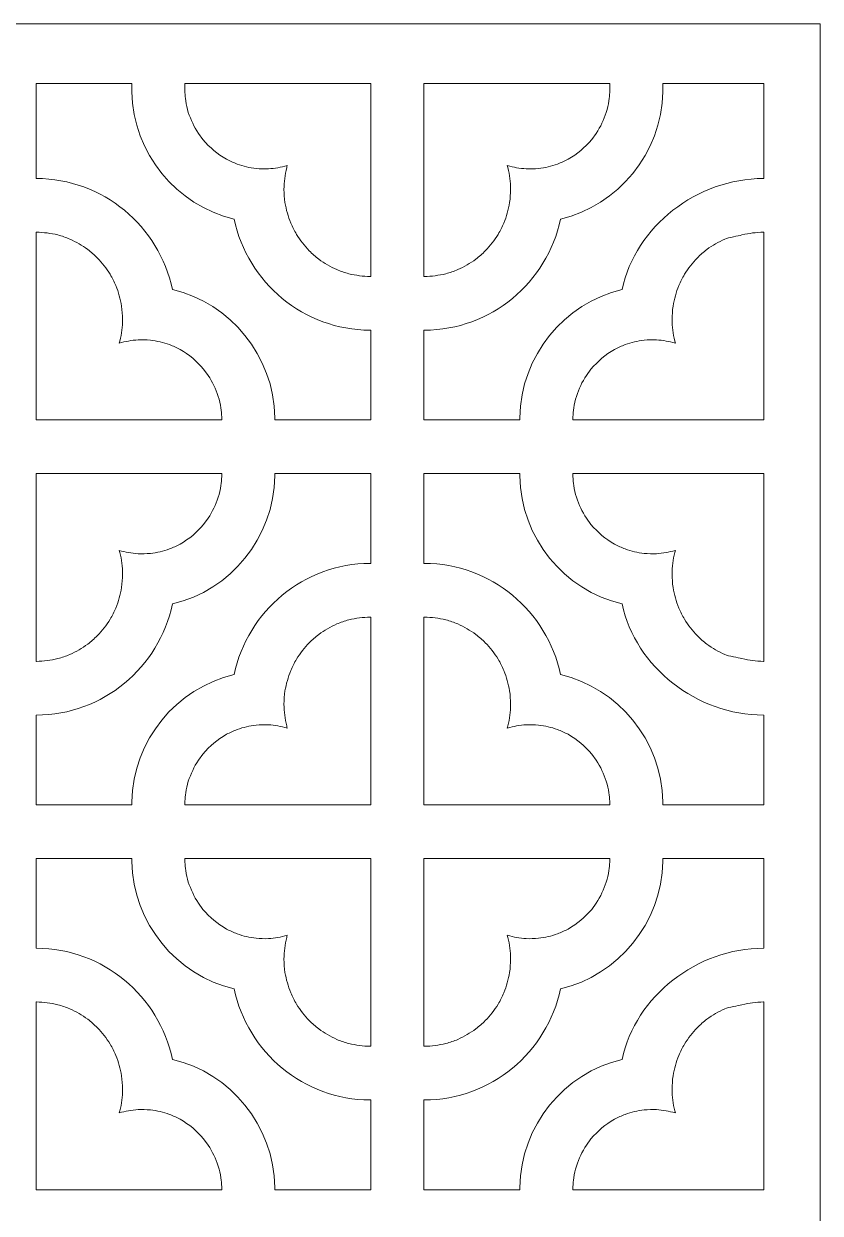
# Model space of a CAD drawing. Header units: centimetres. Extents: x -20.1 to -10.4, y -9.5 to 9.5.
# Drawn here: x -18.445 to -15.43, y 4.998 to 9.5 of the extents above; entities that cross this region are included whole.
import ezdxf

# ---------------------------------------------------------------- set-up
doc = ezdxf.new("R2010")
doc.units = ezdxf.units.CM
doc.header["$MEASUREMENT"] = 0
doc.layers.add('layer 1', color=7, linetype='Continuous')

msp = doc.modelspace()

# ---------------------------------------------------------------- linework, layer by layer
at = {"layer": 'layer 1', "color": 250, "lineweight": 9}
for points, knots in [([(-20.10224, 9.5), (-20.10224, 9.5), (-15.43014, 9.5), (-15.43014, 9.5), (-15.43014, 9.5), (-15.43014, 9.5), (-15.43014, -9.5), (-15.43014, -9.5), (-15.43014, -9.5), (-15.43014, -9.5), (-20.10224, -9.5), (-20.10224, -9.5), (-20.10224, -9.5), (-20.10224, -9.5), (-20.10224, 9.5), (-20.10224, 9.5)], [0, 0, 0, 0, 0.2, 0.2, 0.2, 0.2, 0.4, 0.4, 0.4, 0.4, 0.6, 0.6, 0.6, 0.6, 1, 1, 1, 1]), ([(-18.03674, 9.27418), (-18.03674, 9.27418), (-18.03674, 9.27418), (-18.03674, 9.27418), (-18.03674, 9.27418), (-18.03674, 9.27418), (-18.3985, 9.27418), (-18.3985, 9.27418), (-18.3985, 9.27418), (-18.3985, 9.27418), (-18.3985, 8.91438), (-18.3985, 8.91438), (-18.3985, 8.91438), (-18.39793, 8.91438), (-18.39754, 8.91438), (-18.39744, 8.91438), (-18.39744, 8.91438), (-18.14524, 8.91438), (-17.93345, 8.73379), (-17.88205, 8.49401), (-17.88205, 8.49401), (-17.66317, 8.44201), (-17.49867, 8.2446), (-17.49455, 8.00883), (-17.49455, 8.00883), (-17.49453, 8.00769), (-17.49453, 8.0043), (-17.49449, 8.00057), (-17.49449, 8.00057), (-17.49449, 8.00057), (-17.13158, 8.00057), (-17.13158, 8.00057), (-17.13158, 8.00057), (-17.13158, 8.00057), (-17.13158, 8.34043), (-17.13158, 8.34043), (-17.13158, 8.34043), (-17.13271, 8.34043), (-17.13357, 8.34043), (-17.13379, 8.34043), (-17.13379, 8.34043), (-17.38601, 8.34043), (-17.5978, 8.52101), (-17.64918, 8.76079), (-17.64918, 8.76079), (-17.86716, 8.81256), (-18.03118, 9.00855), (-18.03662, 9.24299), (-18.03662, 9.24299), (-18.03666, 9.24487), (-18.03672, 9.26952), (-18.03674, 9.27418)], [0, 0, 0, 0, 0.0714286, 0.0714286, 0.0714286, 0.0714286, 0.1428571, 0.1428571, 0.1428571, 0.1428571, 0.2142857, 0.2142857, 0.2142857, 0.2142857, 0.2857143, 0.2857143, 0.2857143, 0.2857143, 0.3571429, 0.3571429, 0.3571429, 0.3571429, 0.4285714, 0.4285714, 0.4285714, 0.4285714, 0.5, 0.5, 0.5, 0.5, 0.5714286, 0.5714286, 0.5714286, 0.5714286, 0.6428571, 0.6428571, 0.6428571, 0.6428571, 0.7142857, 0.7142857, 0.7142857, 0.7142857, 0.7857143, 0.7857143, 0.7857143, 0.7857143, 0.8571429, 0.8571429, 0.8571429, 0.8571429, 1, 1, 1, 1]), ([(-17.13158, 9.27418), (-17.13158, 9.27418), (-17.13158, 9.27418), (-17.13158, 9.27418), (-17.13158, 9.27418), (-17.13158, 9.27418), (-17.83533, 9.27418), (-17.83533, 9.27418), (-17.83533, 9.27418), (-17.83527, 9.26861), (-17.83519, 9.24272), (-17.83509, 9.24014), (-17.83509, 9.24014), (-17.83461, 9.22984), (-17.83371, 9.21946), (-17.83233, 9.20871), (-17.83233, 9.20871), (-17.82969, 9.19371), (-17.82645, 9.17954), (-17.82233, 9.16488), (-17.82233, 9.16488), (-17.81256, 9.13586), (-17.80073, 9.11114), (-17.78438, 9.08536), (-17.78438, 9.08536), (-17.78438, 9.08536), (-17.76691, 9.06178), (-17.76691, 9.06178), (-17.76691, 9.06178), (-17.74029, 9.03073), (-17.71276, 9.00773), (-17.67754, 8.98722), (-17.67754, 8.98722), (-17.66436, 8.98037), (-17.65143, 8.97446), (-17.63767, 8.96894), (-17.63767, 8.96894), (-17.61342, 8.96063), (-17.59078, 8.95538), (-17.56539, 8.95209), (-17.56539, 8.95209), (-17.54972, 8.95089), (-17.53471, 8.95052), (-17.51902, 8.95092), (-17.51902, 8.95092), (-17.49404, 8.95284), (-17.4716, 8.95677), (-17.4476, 8.96354), (-17.4476, 8.96354), (-17.44838, 8.96092), (-17.44916, 8.95828), (-17.4499, 8.95561), (-17.4499, 8.95561), (-17.4563, 8.92774), (-17.45944, 8.90206), (-17.46018, 8.87345), (-17.46018, 8.87345), (-17.45974, 8.8564), (-17.45853, 8.8402), (-17.4564, 8.82328), (-17.4564, 8.82328), (-17.45152, 8.79586), (-17.44471, 8.77153), (-17.43458, 8.74562), (-17.43458, 8.74562), (-17.42793, 8.73086), (-17.42092, 8.71706), (-17.41294, 8.70302), (-17.41294, 8.70302), (-17.39829, 8.67997), (-17.38301, 8.66028), (-17.36429, 8.64047), (-17.36429, 8.64047), (-17.35272, 8.6293), (-17.34111, 8.61915), (-17.32854, 8.60915), (-17.32854, 8.60915), (-17.30643, 8.59325), (-17.28498, 8.58075), (-17.26026, 8.56942), (-17.26026, 8.56942), (-17.24522, 8.56341), (-17.2306, 8.5584), (-17.21506, 8.55392), (-17.21506, 8.55392), (-17.18749, 8.54745), (-17.16208, 8.54428), (-17.13379, 8.54355), (-17.13379, 8.54355), (-17.13357, 8.54355), (-17.13271, 8.54356), (-17.13158, 8.54356), (-17.13158, 8.54356), (-17.13158, 8.54356), (-17.13158, 9.27418), (-17.13158, 9.27418)], [0, 0, 0, 0, 0.04, 0.04, 0.04, 0.04, 0.08, 0.08, 0.08, 0.08, 0.12, 0.12, 0.12, 0.12, 0.16, 0.16, 0.16, 0.16, 0.2, 0.2, 0.2, 0.2, 0.24, 0.24, 0.24, 0.24, 0.28, 0.28, 0.28, 0.28, 0.32, 0.32, 0.32, 0.32, 0.36, 0.36, 0.36, 0.36, 0.4, 0.4, 0.4, 0.4, 0.44, 0.44, 0.44, 0.44, 0.48, 0.48, 0.48, 0.48, 0.52, 0.52, 0.52, 0.52, 0.56, 0.56, 0.56, 0.56, 0.6, 0.6, 0.6, 0.6, 0.64, 0.64, 0.64, 0.64, 0.68, 0.68, 0.68, 0.68, 0.72, 0.72, 0.72, 0.72, 0.76, 0.76, 0.76, 0.76, 0.8, 0.8, 0.8, 0.8, 0.84, 0.84, 0.84, 0.84, 0.88, 0.88, 0.88, 0.88, 0.92, 0.92, 0.92, 0.92, 1, 1, 1, 1]), ([(-16.9307, 9.27418), (-16.9307, 9.27418), (-16.9307, 9.27418), (-16.9307, 9.27418), (-16.9307, 9.27418), (-16.9307, 9.27418), (-16.22693, 9.27418), (-16.22693, 9.27418), (-16.22693, 9.27418), (-16.22699, 9.26861), (-16.22707, 9.24272), (-16.22719, 9.24014), (-16.22719, 9.24014), (-16.22765, 9.22984), (-16.22857, 9.21946), (-16.22988, 9.20871), (-16.22988, 9.20871), (-16.23255, 9.19371), (-16.23583, 9.17954), (-16.23995, 9.16488), (-16.23995, 9.16488), (-16.24972, 9.13586), (-16.26151, 9.11114), (-16.27789, 9.08536), (-16.27789, 9.08536), (-16.27789, 9.08536), (-16.29535, 9.06178), (-16.29535, 9.06178), (-16.29535, 9.06178), (-16.32199, 9.03073), (-16.34948, 9.00773), (-16.38471, 8.98722), (-16.38471, 8.98722), (-16.3979, 8.98037), (-16.4108, 8.97446), (-16.42458, 8.96894), (-16.42458, 8.96894), (-16.44885, 8.96063), (-16.47147, 8.95538), (-16.49686, 8.95209), (-16.49686, 8.95209), (-16.51255, 8.95089), (-16.52752, 8.95052), (-16.54326, 8.95092), (-16.54326, 8.95092), (-16.56824, 8.95284), (-16.59066, 8.95677), (-16.61468, 8.96354), (-16.61468, 8.96354), (-16.61387, 8.96092), (-16.61312, 8.95828), (-16.61236, 8.95561), (-16.61236, 8.95561), (-16.606, 8.92774), (-16.60282, 8.90206), (-16.60208, 8.87345), (-16.60208, 8.87345), (-16.60253, 8.8564), (-16.60372, 8.8402), (-16.60585, 8.82328), (-16.60585, 8.82328), (-16.61074, 8.79586), (-16.61753, 8.77153), (-16.62768, 8.74562), (-16.62768, 8.74562), (-16.63432, 8.73086), (-16.64132, 8.71706), (-16.64931, 8.70302), (-16.64931, 8.70302), (-16.66392, 8.67997), (-16.67928, 8.66028), (-16.69799, 8.64047), (-16.69799, 8.64047), (-16.70956, 8.6293), (-16.72114, 8.61915), (-16.73372, 8.60915), (-16.73372, 8.60915), (-16.7558, 8.59325), (-16.77728, 8.58075), (-16.80202, 8.56942), (-16.80202, 8.56942), (-16.81703, 8.56341), (-16.83165, 8.5584), (-16.84718, 8.55392), (-16.84718, 8.55392), (-16.87477, 8.54745), (-16.90018, 8.54428), (-16.92848, 8.54355), (-16.92848, 8.54355), (-16.92869, 8.54355), (-16.92955, 8.54356), (-16.9307, 8.54356), (-16.9307, 8.54356), (-16.9307, 8.54356), (-16.9307, 9.27418), (-16.9307, 9.27418)], [0, 0, 0, 0, 0.04, 0.04, 0.04, 0.04, 0.08, 0.08, 0.08, 0.08, 0.12, 0.12, 0.12, 0.12, 0.16, 0.16, 0.16, 0.16, 0.2, 0.2, 0.2, 0.2, 0.24, 0.24, 0.24, 0.24, 0.28, 0.28, 0.28, 0.28, 0.32, 0.32, 0.32, 0.32, 0.36, 0.36, 0.36, 0.36, 0.4, 0.4, 0.4, 0.4, 0.44, 0.44, 0.44, 0.44, 0.48, 0.48, 0.48, 0.48, 0.52, 0.52, 0.52, 0.52, 0.56, 0.56, 0.56, 0.56, 0.6, 0.6, 0.6, 0.6, 0.64, 0.64, 0.64, 0.64, 0.68, 0.68, 0.68, 0.68, 0.72, 0.72, 0.72, 0.72, 0.76, 0.76, 0.76, 0.76, 0.8, 0.8, 0.8, 0.8, 0.84, 0.84, 0.84, 0.84, 0.88, 0.88, 0.88, 0.88, 0.92, 0.92, 0.92, 0.92, 1, 1, 1, 1]), ([(-16.02554, 9.27418), (-16.02554, 9.27418), (-16.02554, 9.27418), (-16.02554, 9.27418), (-16.02554, 9.27418), (-16.02554, 9.27418), (-15.64396, 9.27418), (-15.64396, 9.27418), (-15.64396, 9.27418), (-15.64396, 9.27418), (-15.64396, 8.91438), (-15.64396, 8.91438), (-15.64396, 8.91438), (-15.64458, 8.91438), (-15.64494, 8.91438), (-15.64494, 8.91438), (-15.64494, 8.91438), (-15.89726, 8.91438), (-16.12882, 8.73379), (-16.1802, 8.49401), (-16.1802, 8.49401), (-16.39909, 8.44201), (-16.56358, 8.2446), (-16.56769, 8.00883), (-16.56769, 8.00883), (-16.56773, 8.00769), (-16.56775, 8.0043), (-16.56775, 8.00057), (-16.56775, 8.00057), (-16.56775, 8.00057), (-16.9307, 8.00057), (-16.9307, 8.00057), (-16.9307, 8.00057), (-16.9307, 8.00057), (-16.9307, 8.34043), (-16.9307, 8.34043), (-16.9307, 8.34043), (-16.92955, 8.34043), (-16.92869, 8.34043), (-16.92848, 8.34043), (-16.92848, 8.34043), (-16.67625, 8.34043), (-16.46443, 8.52101), (-16.41306, 8.76079), (-16.41306, 8.76079), (-16.19513, 8.81256), (-16.03107, 9.00855), (-16.02561, 9.24299), (-16.02561, 9.24299), (-16.02558, 9.24487), (-16.02555, 9.26952), (-16.02554, 9.27418)], [0, 0, 0, 0, 0.0714286, 0.0714286, 0.0714286, 0.0714286, 0.1428571, 0.1428571, 0.1428571, 0.1428571, 0.2142857, 0.2142857, 0.2142857, 0.2142857, 0.2857143, 0.2857143, 0.2857143, 0.2857143, 0.3571429, 0.3571429, 0.3571429, 0.3571429, 0.4285714, 0.4285714, 0.4285714, 0.4285714, 0.5, 0.5, 0.5, 0.5, 0.5714286, 0.5714286, 0.5714286, 0.5714286, 0.6428571, 0.6428571, 0.6428571, 0.6428571, 0.7142857, 0.7142857, 0.7142857, 0.7142857, 0.7857143, 0.7857143, 0.7857143, 0.7857143, 0.8571429, 0.8571429, 0.8571429, 0.8571429, 1, 1, 1, 1]), ([(-17.6959, 8.00057), (-17.6959, 8.00057), (-17.6959, 8.00057), (-17.6959, 8.00057), (-17.6959, 8.00057), (-17.69594, 8.00537), (-17.69598, 8.01006), (-17.69607, 8.01185), (-17.69607, 8.01185), (-17.69648, 8.02309), (-17.69744, 8.03436), (-17.69889, 8.04608), (-17.69889, 8.04608), (-17.70156, 8.06108), (-17.7048, 8.07525), (-17.70894, 8.08992), (-17.70894, 8.08992), (-17.71869, 8.11894), (-17.73048, 8.14365), (-17.74687, 8.16944), (-17.74687, 8.16944), (-17.74687, 8.16944), (-17.76432, 8.19302), (-17.76432, 8.19302), (-17.76432, 8.19302), (-17.79096, 8.22407), (-17.81847, 8.24706), (-17.85371, 8.26759), (-17.85371, 8.26759), (-17.86689, 8.27442), (-17.8798, 8.28034), (-17.89358, 8.28584), (-17.89358, 8.28584), (-17.91782, 8.29417), (-17.94047, 8.29942), (-17.96586, 8.30271), (-17.96586, 8.30271), (-17.98155, 8.30391), (-17.9965, 8.30428), (-18.01225, 8.30388), (-18.01225, 8.30388), (-18.03723, 8.30195), (-18.05963, 8.29803), (-18.08365, 8.29125), (-18.08365, 8.29125), (-18.08285, 8.29388), (-18.08209, 8.29653), (-18.08135, 8.29919), (-18.08135, 8.29919), (-18.07495, 8.32706), (-18.07179, 8.35274), (-18.07108, 8.38134), (-18.07108, 8.38134), (-18.0715, 8.3984), (-18.07272, 8.4146), (-18.07485, 8.43152), (-18.07485, 8.43152), (-18.07971, 8.45894), (-18.08654, 8.48327), (-18.09667, 8.50918), (-18.09667, 8.50918), (-18.10328, 8.52394), (-18.11029, 8.53773), (-18.11829, 8.55178), (-18.11829, 8.55178), (-18.13293, 8.57482), (-18.1483, 8.59451), (-18.16696, 8.61433), (-18.16696, 8.61433), (-18.17855, 8.6255), (-18.19012, 8.63564), (-18.20271, 8.64564), (-18.20271, 8.64564), (-18.22482, 8.66156), (-18.24628, 8.67405), (-18.27099, 8.68538), (-18.27099, 8.68538), (-18.28602, 8.69139), (-18.30063, 8.69639), (-18.31615, 8.70088), (-18.31615, 8.70088), (-18.34374, 8.70733), (-18.36917, 8.71053), (-18.39744, 8.71125), (-18.39744, 8.71125), (-18.39754, 8.71125), (-18.39793, 8.71124), (-18.3985, 8.71124), (-18.3985, 8.71124), (-18.3985, 8.71124), (-18.3985, 8.00057), (-18.3985, 8.00057), (-18.3985, 8.00057), (-18.3985, 8.00057), (-17.6959, 8.00057), (-17.6959, 8.00057)], [0, 0, 0, 0, 0.04, 0.04, 0.04, 0.04, 0.08, 0.08, 0.08, 0.08, 0.12, 0.12, 0.12, 0.12, 0.16, 0.16, 0.16, 0.16, 0.2, 0.2, 0.2, 0.2, 0.24, 0.24, 0.24, 0.24, 0.28, 0.28, 0.28, 0.28, 0.32, 0.32, 0.32, 0.32, 0.36, 0.36, 0.36, 0.36, 0.4, 0.4, 0.4, 0.4, 0.44, 0.44, 0.44, 0.44, 0.48, 0.48, 0.48, 0.48, 0.52, 0.52, 0.52, 0.52, 0.56, 0.56, 0.56, 0.56, 0.6, 0.6, 0.6, 0.6, 0.64, 0.64, 0.64, 0.64, 0.68, 0.68, 0.68, 0.68, 0.72, 0.72, 0.72, 0.72, 0.76, 0.76, 0.76, 0.76, 0.8, 0.8, 0.8, 0.8, 0.84, 0.84, 0.84, 0.84, 0.88, 0.88, 0.88, 0.88, 0.92, 0.92, 0.92, 0.92, 1, 1, 1, 1]), ([(-16.3664, 8.00057), (-16.3664, 8.00057), (-16.3664, 8.00057), (-16.3664, 8.00057), (-16.3664, 8.00057), (-16.36633, 8.00537), (-16.36627, 8.01006), (-16.36621, 8.01185), (-16.36621, 8.01185), (-16.3658, 8.02309), (-16.36486, 8.03436), (-16.36336, 8.04608), (-16.36336, 8.04608), (-16.36071, 8.06108), (-16.35747, 8.07525), (-16.35331, 8.08992), (-16.35331, 8.08992), (-16.34357, 8.11894), (-16.33177, 8.14365), (-16.31539, 8.16944), (-16.31539, 8.16944), (-16.31539, 8.16944), (-16.29793, 8.19302), (-16.29793, 8.19302), (-16.29793, 8.19302), (-16.27129, 8.22407), (-16.24379, 8.24706), (-16.20857, 8.26759), (-16.20857, 8.26759), (-16.19536, 8.27442), (-16.18246, 8.28034), (-16.16868, 8.28584), (-16.16868, 8.28584), (-16.14441, 8.29417), (-16.12181, 8.29942), (-16.09642, 8.30271), (-16.09642, 8.30271), (-16.08071, 8.30391), (-16.06576, 8.30428), (-16.05004, 8.30388), (-16.05004, 8.30388), (-16.02504, 8.30195), (-16.0026, 8.29803), (-15.97861, 8.29125), (-15.97861, 8.29125), (-15.97938, 8.29388), (-15.98016, 8.29653), (-15.98093, 8.29919), (-15.98093, 8.29919), (-15.9873, 8.32706), (-15.99046, 8.35274), (-15.9912, 8.38134), (-15.9912, 8.38134), (-15.99075, 8.3984), (-15.98956, 8.4146), (-15.98743, 8.43152), (-15.98743, 8.43152), (-15.98255, 8.45894), (-15.97574, 8.48327), (-15.96558, 8.50918), (-15.96558, 8.50918), (-15.95896, 8.52394), (-15.95196, 8.53773), (-15.94396, 8.55178), (-15.94396, 8.55178), (-15.92932, 8.57482), (-15.91398, 8.59451), (-15.89529, 8.61433), (-15.89529, 8.61433), (-15.88372, 8.6255), (-15.87214, 8.63564), (-15.85956, 8.64564), (-15.85956, 8.64564), (-15.83745, 8.66156), (-15.81598, 8.67405), (-15.79127, 8.68538), (-15.79127, 8.68538), (-15.77625, 8.69139), (-15.74183, 8.69639), (-15.72631, 8.70088), (-15.72631, 8.70088), (-15.6987, 8.70733), (-15.67331, 8.71053), (-15.64505, 8.71125), (-15.64505, 8.71125), (-15.64505, 8.71125), (-15.64458, 8.71124), (-15.64396, 8.71124), (-15.64396, 8.71124), (-15.64396, 8.71124), (-15.64396, 8.00057), (-15.64396, 8.00057), (-15.64396, 8.00057), (-15.64396, 8.00057), (-16.3664, 8.00057), (-16.3664, 8.00057)], [0, 0, 0, 0, 0.04, 0.04, 0.04, 0.04, 0.08, 0.08, 0.08, 0.08, 0.12, 0.12, 0.12, 0.12, 0.16, 0.16, 0.16, 0.16, 0.2, 0.2, 0.2, 0.2, 0.24, 0.24, 0.24, 0.24, 0.28, 0.28, 0.28, 0.28, 0.32, 0.32, 0.32, 0.32, 0.36, 0.36, 0.36, 0.36, 0.4, 0.4, 0.4, 0.4, 0.44, 0.44, 0.44, 0.44, 0.48, 0.48, 0.48, 0.48, 0.52, 0.52, 0.52, 0.52, 0.56, 0.56, 0.56, 0.56, 0.6, 0.6, 0.6, 0.6, 0.64, 0.64, 0.64, 0.64, 0.68, 0.68, 0.68, 0.68, 0.72, 0.72, 0.72, 0.72, 0.76, 0.76, 0.76, 0.76, 0.8, 0.8, 0.8, 0.8, 0.84, 0.84, 0.84, 0.84, 0.88, 0.88, 0.88, 0.88, 0.92, 0.92, 0.92, 0.92, 1, 1, 1, 1]), ([(-18.03674, 6.54388), (-18.03674, 6.54388), (-18.03674, 6.54388), (-18.03674, 6.54388), (-18.03674, 6.54388), (-18.03674, 6.54388), (-18.3985, 6.54388), (-18.3985, 6.54388), (-18.3985, 6.54388), (-18.3985, 6.54388), (-18.3985, 6.8837), (-18.3985, 6.8837), (-18.3985, 6.8837), (-18.39793, 6.8837), (-18.39754, 6.8837), (-18.39744, 6.8837), (-18.39744, 6.8837), (-18.14524, 6.8837), (-17.93345, 7.06428), (-17.88205, 7.30407), (-17.88205, 7.30407), (-17.66317, 7.35605), (-17.49867, 7.55348), (-17.49455, 7.78924), (-17.49455, 7.78924), (-17.49453, 7.79039), (-17.49453, 7.79376), (-17.49449, 7.7975), (-17.49449, 7.7975), (-17.49449, 7.7975), (-17.13158, 7.7975), (-17.13158, 7.7975), (-17.13158, 7.7975), (-17.13158, 7.7975), (-17.13158, 7.45764), (-17.13158, 7.45764), (-17.13158, 7.45764), (-17.13271, 7.45765), (-17.13357, 7.45765), (-17.13379, 7.45765), (-17.13379, 7.45765), (-17.38601, 7.45765), (-17.5978, 7.27707), (-17.64918, 7.03728), (-17.64918, 7.03728), (-17.86716, 6.98551), (-18.03118, 6.78952), (-18.03662, 6.55508), (-18.03662, 6.55508), (-18.03666, 6.55321), (-18.03672, 6.54854), (-18.03674, 6.54388)], [0, 0, 0, 0, 0.0714286, 0.0714286, 0.0714286, 0.0714286, 0.1428571, 0.1428571, 0.1428571, 0.1428571, 0.2142857, 0.2142857, 0.2142857, 0.2142857, 0.2857143, 0.2857143, 0.2857143, 0.2857143, 0.3571429, 0.3571429, 0.3571429, 0.3571429, 0.4285714, 0.4285714, 0.4285714, 0.4285714, 0.5, 0.5, 0.5, 0.5, 0.5714286, 0.5714286, 0.5714286, 0.5714286, 0.6428571, 0.6428571, 0.6428571, 0.6428571, 0.7142857, 0.7142857, 0.7142857, 0.7142857, 0.7857143, 0.7857143, 0.7857143, 0.7857143, 0.8571429, 0.8571429, 0.8571429, 0.8571429, 1, 1, 1, 1]), ([(-17.6959, 7.7975), (-17.6959, 7.7975), (-17.6959, 7.7975), (-17.6959, 7.7975), (-17.6959, 7.7975), (-17.69594, 7.79269), (-17.69598, 7.78802), (-17.69607, 7.78623), (-17.69607, 7.78623), (-17.69648, 7.77499), (-17.69744, 7.76371), (-17.69889, 7.75199), (-17.69889, 7.75199), (-17.70156, 7.737), (-17.7048, 7.72282), (-17.70894, 7.70815), (-17.70894, 7.70815), (-17.71869, 7.67913), (-17.73048, 7.65442), (-17.74687, 7.62863), (-17.74687, 7.62863), (-17.74687, 7.62863), (-17.76432, 7.60506), (-17.76432, 7.60506), (-17.76432, 7.60506), (-17.79096, 7.574), (-17.81847, 7.551), (-17.85371, 7.53049), (-17.85371, 7.53049), (-17.86689, 7.52364), (-17.8798, 7.51773), (-17.89358, 7.51222), (-17.89358, 7.51222), (-17.91782, 7.5039), (-17.94047, 7.49865), (-17.96586, 7.49537), (-17.96586, 7.49537), (-17.98155, 7.49416), (-17.9965, 7.49379), (-18.01225, 7.49418), (-18.01225, 7.49418), (-18.03723, 7.49611), (-18.05963, 7.50005), (-18.08365, 7.50682), (-18.08365, 7.50682), (-18.08285, 7.5042), (-18.08209, 7.50155), (-18.08135, 7.49889), (-18.08135, 7.49889), (-18.07495, 7.47101), (-18.07179, 7.44533), (-18.07108, 7.41672), (-18.07108, 7.41672), (-18.0715, 7.39967), (-18.07272, 7.38347), (-18.07485, 7.36655), (-18.07485, 7.36655), (-18.07971, 7.33913), (-18.08654, 7.31481), (-18.09667, 7.28889), (-18.09667, 7.28889), (-18.10328, 7.27413), (-18.11029, 7.26034), (-18.11829, 7.24629), (-18.11829, 7.24629), (-18.13293, 7.22325), (-18.1483, 7.20355), (-18.16696, 7.18375), (-18.16696, 7.18375), (-18.17855, 7.17258), (-18.19012, 7.16242), (-18.20271, 7.15244), (-18.20271, 7.15244), (-18.22482, 7.13652), (-18.24628, 7.12401), (-18.27099, 7.1127), (-18.27099, 7.1127), (-18.28602, 7.10668), (-18.30063, 7.10167), (-18.31615, 7.09719), (-18.31615, 7.09719), (-18.34374, 7.09073), (-18.36917, 7.08755), (-18.39744, 7.08682), (-18.39744, 7.08682), (-18.39754, 7.08682), (-18.39793, 7.08683), (-18.3985, 7.08683), (-18.3985, 7.08683), (-18.3985, 7.08683), (-18.3985, 7.7975), (-18.3985, 7.7975), (-18.3985, 7.7975), (-18.3985, 7.7975), (-17.6959, 7.7975), (-17.6959, 7.7975)], [0, 0, 0, 0, 0.04, 0.04, 0.04, 0.04, 0.08, 0.08, 0.08, 0.08, 0.12, 0.12, 0.12, 0.12, 0.16, 0.16, 0.16, 0.16, 0.2, 0.2, 0.2, 0.2, 0.24, 0.24, 0.24, 0.24, 0.28, 0.28, 0.28, 0.28, 0.32, 0.32, 0.32, 0.32, 0.36, 0.36, 0.36, 0.36, 0.4, 0.4, 0.4, 0.4, 0.44, 0.44, 0.44, 0.44, 0.48, 0.48, 0.48, 0.48, 0.52, 0.52, 0.52, 0.52, 0.56, 0.56, 0.56, 0.56, 0.6, 0.6, 0.6, 0.6, 0.64, 0.64, 0.64, 0.64, 0.68, 0.68, 0.68, 0.68, 0.72, 0.72, 0.72, 0.72, 0.76, 0.76, 0.76, 0.76, 0.8, 0.8, 0.8, 0.8, 0.84, 0.84, 0.84, 0.84, 0.88, 0.88, 0.88, 0.88, 0.92, 0.92, 0.92, 0.92, 1, 1, 1, 1]), ([(-16.02554, 6.54388), (-16.02554, 6.54388), (-16.02554, 6.54388), (-16.02554, 6.54388), (-16.02554, 6.54388), (-16.02554, 6.54388), (-15.64396, 6.54388), (-15.64396, 6.54388), (-15.64396, 6.54388), (-15.64396, 6.54388), (-15.64396, 6.8837), (-15.64396, 6.8837), (-15.64396, 6.8837), (-15.64458, 6.8837), (-15.64494, 6.8837), (-15.64494, 6.8837), (-15.64494, 6.8837), (-15.89726, 6.8837), (-16.12882, 7.06428), (-16.1802, 7.30407), (-16.1802, 7.30407), (-16.39909, 7.35605), (-16.56358, 7.55348), (-16.56769, 7.78924), (-16.56769, 7.78924), (-16.56773, 7.79039), (-16.56775, 7.79376), (-16.56775, 7.7975), (-16.56775, 7.7975), (-16.56775, 7.7975), (-16.9307, 7.7975), (-16.9307, 7.7975), (-16.9307, 7.7975), (-16.9307, 7.7975), (-16.9307, 7.45764), (-16.9307, 7.45764), (-16.9307, 7.45764), (-16.92955, 7.45765), (-16.92869, 7.45765), (-16.92848, 7.45765), (-16.92848, 7.45765), (-16.67625, 7.45765), (-16.46443, 7.27707), (-16.41306, 7.03728), (-16.41306, 7.03728), (-16.19513, 6.98551), (-16.03107, 6.78952), (-16.02561, 6.55508), (-16.02561, 6.55508), (-16.02558, 6.55321), (-16.02555, 6.54854), (-16.02554, 6.54388)], [0, 0, 0, 0, 0.0714286, 0.0714286, 0.0714286, 0.0714286, 0.1428571, 0.1428571, 0.1428571, 0.1428571, 0.2142857, 0.2142857, 0.2142857, 0.2142857, 0.2857143, 0.2857143, 0.2857143, 0.2857143, 0.3571429, 0.3571429, 0.3571429, 0.3571429, 0.4285714, 0.4285714, 0.4285714, 0.4285714, 0.5, 0.5, 0.5, 0.5, 0.5714286, 0.5714286, 0.5714286, 0.5714286, 0.6428571, 0.6428571, 0.6428571, 0.6428571, 0.7142857, 0.7142857, 0.7142857, 0.7142857, 0.7857143, 0.7857143, 0.7857143, 0.7857143, 0.8571429, 0.8571429, 0.8571429, 0.8571429, 1, 1, 1, 1]), ([(-16.3664, 7.7975), (-16.3664, 7.7975), (-16.3664, 7.7975), (-16.3664, 7.7975), (-16.3664, 7.7975), (-16.36633, 7.79269), (-16.36627, 7.78802), (-16.36621, 7.78623), (-16.36621, 7.78623), (-16.3658, 7.77499), (-16.36486, 7.76371), (-16.36336, 7.75199), (-16.36336, 7.75199), (-16.36071, 7.737), (-16.35747, 7.72282), (-16.35331, 7.70815), (-16.35331, 7.70815), (-16.34357, 7.67913), (-16.33177, 7.65442), (-16.31539, 7.62863), (-16.31539, 7.62863), (-16.31539, 7.62863), (-16.29793, 7.60506), (-16.29793, 7.60506), (-16.29793, 7.60506), (-16.27129, 7.574), (-16.24379, 7.551), (-16.20857, 7.53049), (-16.20857, 7.53049), (-16.19536, 7.52364), (-16.18246, 7.51773), (-16.16868, 7.51222), (-16.16868, 7.51222), (-16.14441, 7.5039), (-16.12181, 7.49865), (-16.09642, 7.49537), (-16.09642, 7.49537), (-16.08071, 7.49416), (-16.06576, 7.49379), (-16.05004, 7.49418), (-16.05004, 7.49418), (-16.02504, 7.49611), (-16.0026, 7.50005), (-15.97861, 7.50682), (-15.97861, 7.50682), (-15.97938, 7.5042), (-15.98016, 7.50155), (-15.98093, 7.49889), (-15.98093, 7.49889), (-15.9873, 7.47101), (-15.99046, 7.44533), (-15.9912, 7.41672), (-15.9912, 7.41672), (-15.99075, 7.39967), (-15.98956, 7.38347), (-15.98743, 7.36655), (-15.98743, 7.36655), (-15.98255, 7.33913), (-15.97574, 7.31481), (-15.96558, 7.28889), (-15.96558, 7.28889), (-15.95896, 7.27413), (-15.95196, 7.26034), (-15.94396, 7.24629), (-15.94396, 7.24629), (-15.92932, 7.22325), (-15.91398, 7.20355), (-15.89529, 7.18375), (-15.89529, 7.18375), (-15.88372, 7.17258), (-15.87214, 7.16242), (-15.85956, 7.15244), (-15.85956, 7.15244), (-15.83745, 7.13652), (-15.81598, 7.12401), (-15.79127, 7.1127), (-15.79127, 7.1127), (-15.77625, 7.10668), (-15.74183, 7.10167), (-15.72631, 7.09719), (-15.72631, 7.09719), (-15.6987, 7.09073), (-15.67331, 7.08755), (-15.64505, 7.08682), (-15.64505, 7.08682), (-15.64505, 7.08682), (-15.64458, 7.08683), (-15.64396, 7.08683), (-15.64396, 7.08683), (-15.64396, 7.08683), (-15.64396, 7.7975), (-15.64396, 7.7975), (-15.64396, 7.7975), (-15.64396, 7.7975), (-16.3664, 7.7975), (-16.3664, 7.7975)], [0, 0, 0, 0, 0.04, 0.04, 0.04, 0.04, 0.08, 0.08, 0.08, 0.08, 0.12, 0.12, 0.12, 0.12, 0.16, 0.16, 0.16, 0.16, 0.2, 0.2, 0.2, 0.2, 0.24, 0.24, 0.24, 0.24, 0.28, 0.28, 0.28, 0.28, 0.32, 0.32, 0.32, 0.32, 0.36, 0.36, 0.36, 0.36, 0.4, 0.4, 0.4, 0.4, 0.44, 0.44, 0.44, 0.44, 0.48, 0.48, 0.48, 0.48, 0.52, 0.52, 0.52, 0.52, 0.56, 0.56, 0.56, 0.56, 0.6, 0.6, 0.6, 0.6, 0.64, 0.64, 0.64, 0.64, 0.68, 0.68, 0.68, 0.68, 0.72, 0.72, 0.72, 0.72, 0.76, 0.76, 0.76, 0.76, 0.8, 0.8, 0.8, 0.8, 0.84, 0.84, 0.84, 0.84, 0.88, 0.88, 0.88, 0.88, 0.92, 0.92, 0.92, 0.92, 1, 1, 1, 1]), ([(-17.13158, 6.54388), (-17.13158, 6.54388), (-17.13158, 6.54388), (-17.13158, 6.54388), (-17.13158, 6.54388), (-17.13158, 6.54388), (-17.83533, 6.54388), (-17.83533, 6.54388), (-17.83533, 6.54388), (-17.83527, 6.54946), (-17.83519, 6.55535), (-17.83509, 6.55793), (-17.83509, 6.55793), (-17.83461, 6.56824), (-17.83371, 6.57861), (-17.83233, 6.58935), (-17.83233, 6.58935), (-17.82969, 6.60436), (-17.82645, 6.61853), (-17.82233, 6.6332), (-17.82233, 6.6332), (-17.81256, 6.66221), (-17.80073, 6.68692), (-17.78438, 6.71271), (-17.78438, 6.71271), (-17.78438, 6.71271), (-17.76691, 6.73629), (-17.76691, 6.73629), (-17.76691, 6.73629), (-17.74029, 6.76734), (-17.71276, 6.79033), (-17.67754, 6.81085), (-17.67754, 6.81085), (-17.66436, 6.8177), (-17.65143, 6.82361), (-17.63767, 6.82912), (-17.63767, 6.82912), (-17.61342, 6.83745), (-17.59078, 6.8427), (-17.56539, 6.84598), (-17.56539, 6.84598), (-17.54972, 6.84719), (-17.53471, 6.84756), (-17.51902, 6.84716), (-17.51902, 6.84716), (-17.49404, 6.84522), (-17.4716, 6.8413), (-17.4476, 6.83453), (-17.4476, 6.83453), (-17.44838, 6.83715), (-17.44916, 6.83979), (-17.4499, 6.84246), (-17.4499, 6.84246), (-17.4563, 6.87034), (-17.45944, 6.89601), (-17.46018, 6.92461), (-17.46018, 6.92461), (-17.45974, 6.94167), (-17.45853, 6.95788), (-17.4564, 6.9748), (-17.4564, 6.9748), (-17.45152, 7.00222), (-17.44471, 7.02654), (-17.43458, 7.05246), (-17.43458, 7.05246), (-17.42793, 7.06721), (-17.42092, 7.08101), (-17.41294, 7.09506), (-17.41294, 7.09506), (-17.39829, 7.1181), (-17.38301, 7.13778), (-17.36429, 7.1576), (-17.36429, 7.1576), (-17.35272, 7.16877), (-17.34111, 7.17892), (-17.32854, 7.18891), (-17.32854, 7.18891), (-17.30643, 7.20483), (-17.28498, 7.21733), (-17.26026, 7.22865), (-17.26026, 7.22865), (-17.24522, 7.23466), (-17.2306, 7.23967), (-17.21506, 7.24415), (-17.21506, 7.24415), (-17.18749, 7.25061), (-17.16208, 7.25379), (-17.13379, 7.25453), (-17.13379, 7.25453), (-17.13357, 7.25453), (-17.13271, 7.25451), (-17.13158, 7.2545), (-17.13158, 7.2545), (-17.13158, 7.2545), (-17.13158, 6.54388), (-17.13158, 6.54388)], [0, 0, 0, 0, 0.04, 0.04, 0.04, 0.04, 0.08, 0.08, 0.08, 0.08, 0.12, 0.12, 0.12, 0.12, 0.16, 0.16, 0.16, 0.16, 0.2, 0.2, 0.2, 0.2, 0.24, 0.24, 0.24, 0.24, 0.28, 0.28, 0.28, 0.28, 0.32, 0.32, 0.32, 0.32, 0.36, 0.36, 0.36, 0.36, 0.4, 0.4, 0.4, 0.4, 0.44, 0.44, 0.44, 0.44, 0.48, 0.48, 0.48, 0.48, 0.52, 0.52, 0.52, 0.52, 0.56, 0.56, 0.56, 0.56, 0.6, 0.6, 0.6, 0.6, 0.64, 0.64, 0.64, 0.64, 0.68, 0.68, 0.68, 0.68, 0.72, 0.72, 0.72, 0.72, 0.76, 0.76, 0.76, 0.76, 0.8, 0.8, 0.8, 0.8, 0.84, 0.84, 0.84, 0.84, 0.88, 0.88, 0.88, 0.88, 0.92, 0.92, 0.92, 0.92, 1, 1, 1, 1]), ([(-16.9307, 6.54388), (-16.9307, 6.54388), (-16.9307, 6.54388), (-16.9307, 6.54388), (-16.9307, 6.54388), (-16.9307, 6.54388), (-16.22693, 6.54388), (-16.22693, 6.54388), (-16.22693, 6.54388), (-16.22699, 6.54946), (-16.22707, 6.55535), (-16.22719, 6.55793), (-16.22719, 6.55793), (-16.22765, 6.56824), (-16.22857, 6.57861), (-16.22988, 6.58935), (-16.22988, 6.58935), (-16.23255, 6.60436), (-16.23583, 6.61853), (-16.23995, 6.6332), (-16.23995, 6.6332), (-16.24972, 6.66221), (-16.26151, 6.68692), (-16.27789, 6.71271), (-16.27789, 6.71271), (-16.27789, 6.71271), (-16.29535, 6.73629), (-16.29535, 6.73629), (-16.29535, 6.73629), (-16.32199, 6.76734), (-16.34948, 6.79033), (-16.38471, 6.81085), (-16.38471, 6.81085), (-16.3979, 6.8177), (-16.4108, 6.82361), (-16.42458, 6.82912), (-16.42458, 6.82912), (-16.44885, 6.83745), (-16.47147, 6.8427), (-16.49686, 6.84598), (-16.49686, 6.84598), (-16.51255, 6.84719), (-16.52752, 6.84756), (-16.54326, 6.84716), (-16.54326, 6.84716), (-16.56824, 6.84522), (-16.59066, 6.8413), (-16.61468, 6.83453), (-16.61468, 6.83453), (-16.61387, 6.83715), (-16.61312, 6.83979), (-16.61236, 6.84246), (-16.61236, 6.84246), (-16.606, 6.87034), (-16.60282, 6.89601), (-16.60208, 6.92461), (-16.60208, 6.92461), (-16.60253, 6.94167), (-16.60372, 6.95788), (-16.60585, 6.9748), (-16.60585, 6.9748), (-16.61074, 7.00222), (-16.61753, 7.02654), (-16.62768, 7.05246), (-16.62768, 7.05246), (-16.63432, 7.06721), (-16.64132, 7.08101), (-16.64931, 7.09506), (-16.64931, 7.09506), (-16.66392, 7.1181), (-16.67928, 7.13778), (-16.69799, 7.1576), (-16.69799, 7.1576), (-16.70956, 7.16877), (-16.72114, 7.17892), (-16.73372, 7.18891), (-16.73372, 7.18891), (-16.7558, 7.20483), (-16.77728, 7.21733), (-16.80202, 7.22865), (-16.80202, 7.22865), (-16.81703, 7.23466), (-16.83165, 7.23967), (-16.84718, 7.24415), (-16.84718, 7.24415), (-16.87477, 7.25061), (-16.90018, 7.25379), (-16.92848, 7.25453), (-16.92848, 7.25453), (-16.92869, 7.25453), (-16.92955, 7.25451), (-16.9307, 7.2545), (-16.9307, 7.2545), (-16.9307, 7.2545), (-16.9307, 6.54388), (-16.9307, 6.54388)], [0, 0, 0, 0, 0.04, 0.04, 0.04, 0.04, 0.08, 0.08, 0.08, 0.08, 0.12, 0.12, 0.12, 0.12, 0.16, 0.16, 0.16, 0.16, 0.2, 0.2, 0.2, 0.2, 0.24, 0.24, 0.24, 0.24, 0.28, 0.28, 0.28, 0.28, 0.32, 0.32, 0.32, 0.32, 0.36, 0.36, 0.36, 0.36, 0.4, 0.4, 0.4, 0.4, 0.44, 0.44, 0.44, 0.44, 0.48, 0.48, 0.48, 0.48, 0.52, 0.52, 0.52, 0.52, 0.56, 0.56, 0.56, 0.56, 0.6, 0.6, 0.6, 0.6, 0.64, 0.64, 0.64, 0.64, 0.68, 0.68, 0.68, 0.68, 0.72, 0.72, 0.72, 0.72, 0.76, 0.76, 0.76, 0.76, 0.8, 0.8, 0.8, 0.8, 0.84, 0.84, 0.84, 0.84, 0.88, 0.88, 0.88, 0.88, 0.92, 0.92, 0.92, 0.92, 1, 1, 1, 1]), ([(-18.03674, 6.34083), (-18.03674, 6.34083), (-18.03674, 6.34083), (-18.03674, 6.34083), (-18.03674, 6.34083), (-18.03674, 6.34083), (-18.3985, 6.34083), (-18.3985, 6.34083), (-18.3985, 6.34083), (-18.3985, 6.34083), (-18.3985, 6.00101), (-18.3985, 6.00101), (-18.3985, 6.00101), (-18.39793, 6.00101), (-18.39754, 6.00101), (-18.39744, 6.00101), (-18.39744, 6.00101), (-18.14524, 6.00101), (-17.93345, 5.82043), (-17.88205, 5.58064), (-17.88205, 5.58064), (-17.66317, 5.52866), (-17.49867, 5.33124), (-17.49455, 5.09547), (-17.49455, 5.09547), (-17.49453, 5.09432), (-17.49453, 5.09095), (-17.49449, 5.0872), (-17.49449, 5.0872), (-17.49449, 5.0872), (-17.13158, 5.0872), (-17.13158, 5.0872), (-17.13158, 5.0872), (-17.13158, 5.0872), (-17.13158, 5.42707), (-17.13158, 5.42707), (-17.13158, 5.42707), (-17.13271, 5.42706), (-17.13357, 5.42706), (-17.13379, 5.42706), (-17.13379, 5.42706), (-17.38601, 5.42706), (-17.5978, 5.60765), (-17.64918, 5.84743), (-17.64918, 5.84743), (-17.86716, 5.8992), (-18.03118, 6.09518), (-18.03662, 6.32963), (-18.03662, 6.32963), (-18.03666, 6.33151), (-18.03672, 6.33617), (-18.03674, 6.34083)], [0, 0, 0, 0, 0.0714286, 0.0714286, 0.0714286, 0.0714286, 0.1428571, 0.1428571, 0.1428571, 0.1428571, 0.2142857, 0.2142857, 0.2142857, 0.2142857, 0.2857143, 0.2857143, 0.2857143, 0.2857143, 0.3571429, 0.3571429, 0.3571429, 0.3571429, 0.4285714, 0.4285714, 0.4285714, 0.4285714, 0.5, 0.5, 0.5, 0.5, 0.5714286, 0.5714286, 0.5714286, 0.5714286, 0.6428571, 0.6428571, 0.6428571, 0.6428571, 0.7142857, 0.7142857, 0.7142857, 0.7142857, 0.7857143, 0.7857143, 0.7857143, 0.7857143, 0.8571429, 0.8571429, 0.8571429, 0.8571429, 1, 1, 1, 1]), ([(-17.13158, 6.34083), (-17.13158, 6.34083), (-17.13158, 6.34083), (-17.13158, 6.34083), (-17.13158, 6.34083), (-17.13158, 6.34083), (-17.83533, 6.34083), (-17.83533, 6.34083), (-17.83533, 6.34083), (-17.83527, 6.33525), (-17.83519, 6.32935), (-17.83509, 6.32678), (-17.83509, 6.32678), (-17.83461, 6.31647), (-17.83371, 6.30609), (-17.83233, 6.29536), (-17.83233, 6.29536), (-17.82969, 6.28034), (-17.82645, 6.26619), (-17.82233, 6.25152), (-17.82233, 6.25152), (-17.81256, 6.22249), (-17.80073, 6.19779), (-17.78438, 6.172), (-17.78438, 6.172), (-17.78438, 6.172), (-17.76691, 6.14842), (-17.76691, 6.14842), (-17.76691, 6.14842), (-17.74029, 6.11737), (-17.71276, 6.09436), (-17.67754, 6.07386), (-17.67754, 6.07386), (-17.66436, 6.06701), (-17.65143, 6.0611), (-17.63767, 6.05559), (-17.63767, 6.05559), (-17.61342, 6.04727), (-17.59078, 6.04201), (-17.56539, 6.03873), (-17.56539, 6.03873), (-17.54972, 6.03752), (-17.53471, 6.03715), (-17.51902, 6.03755), (-17.51902, 6.03755), (-17.49404, 6.03949), (-17.4716, 6.04341), (-17.4476, 6.05018), (-17.4476, 6.05018), (-17.44838, 6.04756), (-17.44916, 6.04491), (-17.4499, 6.04224), (-17.4499, 6.04224), (-17.4563, 6.01438), (-17.45944, 5.98869), (-17.46018, 5.96009), (-17.46018, 5.96009), (-17.45974, 5.94304), (-17.45853, 5.92684), (-17.4564, 5.90992), (-17.4564, 5.90992), (-17.45152, 5.8825), (-17.44471, 5.85817), (-17.43458, 5.83225), (-17.43458, 5.83225), (-17.42793, 5.8175), (-17.42092, 5.8037), (-17.41294, 5.78965), (-17.41294, 5.78965), (-17.39829, 5.76661), (-17.38301, 5.74692), (-17.36429, 5.72711), (-17.36429, 5.72711), (-17.35272, 5.71594), (-17.34111, 5.70579), (-17.32854, 5.69579), (-17.32854, 5.69579), (-17.30643, 5.67988), (-17.28498, 5.66738), (-17.26026, 5.65606), (-17.26026, 5.65606), (-17.24522, 5.65005), (-17.2306, 5.64504), (-17.21506, 5.64056), (-17.21506, 5.64056), (-17.18749, 5.6341), (-17.16208, 5.63091), (-17.13379, 5.63019), (-17.13379, 5.63019), (-17.13357, 5.63019), (-17.13271, 5.63019), (-17.13158, 5.6302), (-17.13158, 5.6302), (-17.13158, 5.6302), (-17.13158, 6.34083), (-17.13158, 6.34083)], [0, 0, 0, 0, 0.04, 0.04, 0.04, 0.04, 0.08, 0.08, 0.08, 0.08, 0.12, 0.12, 0.12, 0.12, 0.16, 0.16, 0.16, 0.16, 0.2, 0.2, 0.2, 0.2, 0.24, 0.24, 0.24, 0.24, 0.28, 0.28, 0.28, 0.28, 0.32, 0.32, 0.32, 0.32, 0.36, 0.36, 0.36, 0.36, 0.4, 0.4, 0.4, 0.4, 0.44, 0.44, 0.44, 0.44, 0.48, 0.48, 0.48, 0.48, 0.52, 0.52, 0.52, 0.52, 0.56, 0.56, 0.56, 0.56, 0.6, 0.6, 0.6, 0.6, 0.64, 0.64, 0.64, 0.64, 0.68, 0.68, 0.68, 0.68, 0.72, 0.72, 0.72, 0.72, 0.76, 0.76, 0.76, 0.76, 0.8, 0.8, 0.8, 0.8, 0.84, 0.84, 0.84, 0.84, 0.88, 0.88, 0.88, 0.88, 0.92, 0.92, 0.92, 0.92, 1, 1, 1, 1]), ([(-16.9307, 6.34083), (-16.9307, 6.34083), (-16.9307, 6.34083), (-16.9307, 6.34083), (-16.9307, 6.34083), (-16.9307, 6.34083), (-16.22693, 6.34083), (-16.22693, 6.34083), (-16.22693, 6.34083), (-16.22699, 6.33525), (-16.22707, 6.32935), (-16.22719, 6.32678), (-16.22719, 6.32678), (-16.22765, 6.31647), (-16.22857, 6.30609), (-16.22988, 6.29536), (-16.22988, 6.29536), (-16.23255, 6.28034), (-16.23583, 6.26619), (-16.23995, 6.25152), (-16.23995, 6.25152), (-16.24972, 6.22249), (-16.26151, 6.19779), (-16.27789, 6.172), (-16.27789, 6.172), (-16.27789, 6.172), (-16.29535, 6.14842), (-16.29535, 6.14842), (-16.29535, 6.14842), (-16.32199, 6.11737), (-16.34948, 6.09436), (-16.38471, 6.07386), (-16.38471, 6.07386), (-16.3979, 6.06701), (-16.4108, 6.0611), (-16.42458, 6.05559), (-16.42458, 6.05559), (-16.44885, 6.04727), (-16.47147, 6.04201), (-16.49686, 6.03873), (-16.49686, 6.03873), (-16.51255, 6.03752), (-16.52752, 6.03715), (-16.54326, 6.03755), (-16.54326, 6.03755), (-16.56824, 6.03949), (-16.59066, 6.04341), (-16.61468, 6.05018), (-16.61468, 6.05018), (-16.61387, 6.04756), (-16.61312, 6.04491), (-16.61236, 6.04224), (-16.61236, 6.04224), (-16.606, 6.01438), (-16.60282, 5.98869), (-16.60208, 5.96009), (-16.60208, 5.96009), (-16.60253, 5.94304), (-16.60372, 5.92684), (-16.60585, 5.90992), (-16.60585, 5.90992), (-16.61074, 5.8825), (-16.61753, 5.85817), (-16.62768, 5.83225), (-16.62768, 5.83225), (-16.63432, 5.8175), (-16.64132, 5.8037), (-16.64931, 5.78965), (-16.64931, 5.78965), (-16.66392, 5.76661), (-16.67928, 5.74692), (-16.69799, 5.72711), (-16.69799, 5.72711), (-16.70956, 5.71594), (-16.72114, 5.70579), (-16.73372, 5.69579), (-16.73372, 5.69579), (-16.7558, 5.67988), (-16.77728, 5.66738), (-16.80202, 5.65606), (-16.80202, 5.65606), (-16.81703, 5.65005), (-16.83165, 5.64504), (-16.84718, 5.64056), (-16.84718, 5.64056), (-16.87477, 5.6341), (-16.90018, 5.63091), (-16.92848, 5.63019), (-16.92848, 5.63019), (-16.92869, 5.63019), (-16.92955, 5.63019), (-16.9307, 5.6302), (-16.9307, 5.6302), (-16.9307, 5.6302), (-16.9307, 6.34083), (-16.9307, 6.34083)], [0, 0, 0, 0, 0.04, 0.04, 0.04, 0.04, 0.08, 0.08, 0.08, 0.08, 0.12, 0.12, 0.12, 0.12, 0.16, 0.16, 0.16, 0.16, 0.2, 0.2, 0.2, 0.2, 0.24, 0.24, 0.24, 0.24, 0.28, 0.28, 0.28, 0.28, 0.32, 0.32, 0.32, 0.32, 0.36, 0.36, 0.36, 0.36, 0.4, 0.4, 0.4, 0.4, 0.44, 0.44, 0.44, 0.44, 0.48, 0.48, 0.48, 0.48, 0.52, 0.52, 0.52, 0.52, 0.56, 0.56, 0.56, 0.56, 0.6, 0.6, 0.6, 0.6, 0.64, 0.64, 0.64, 0.64, 0.68, 0.68, 0.68, 0.68, 0.72, 0.72, 0.72, 0.72, 0.76, 0.76, 0.76, 0.76, 0.8, 0.8, 0.8, 0.8, 0.84, 0.84, 0.84, 0.84, 0.88, 0.88, 0.88, 0.88, 0.92, 0.92, 0.92, 0.92, 1, 1, 1, 1]), ([(-16.02554, 6.34083), (-16.02554, 6.34083), (-16.02554, 6.34083), (-16.02554, 6.34083), (-16.02554, 6.34083), (-16.02554, 6.34083), (-15.64396, 6.34083), (-15.64396, 6.34083), (-15.64396, 6.34083), (-15.64396, 6.34083), (-15.64396, 6.00101), (-15.64396, 6.00101), (-15.64396, 6.00101), (-15.64458, 6.00101), (-15.64494, 6.00101), (-15.64494, 6.00101), (-15.64494, 6.00101), (-15.89726, 6.00101), (-16.12882, 5.82043), (-16.1802, 5.58064), (-16.1802, 5.58064), (-16.39909, 5.52866), (-16.56358, 5.33124), (-16.56769, 5.09547), (-16.56769, 5.09547), (-16.56773, 5.09432), (-16.56775, 5.09095), (-16.56775, 5.0872), (-16.56775, 5.0872), (-16.56775, 5.0872), (-16.9307, 5.0872), (-16.9307, 5.0872), (-16.9307, 5.0872), (-16.9307, 5.0872), (-16.9307, 5.42707), (-16.9307, 5.42707), (-16.9307, 5.42707), (-16.92955, 5.42706), (-16.92869, 5.42706), (-16.92848, 5.42706), (-16.92848, 5.42706), (-16.67625, 5.42706), (-16.46443, 5.60765), (-16.41306, 5.84743), (-16.41306, 5.84743), (-16.19513, 5.8992), (-16.03107, 6.09518), (-16.02561, 6.32963), (-16.02561, 6.32963), (-16.02558, 6.33151), (-16.02555, 6.33617), (-16.02554, 6.34083)], [0, 0, 0, 0, 0.0714286, 0.0714286, 0.0714286, 0.0714286, 0.1428571, 0.1428571, 0.1428571, 0.1428571, 0.2142857, 0.2142857, 0.2142857, 0.2142857, 0.2857143, 0.2857143, 0.2857143, 0.2857143, 0.3571429, 0.3571429, 0.3571429, 0.3571429, 0.4285714, 0.4285714, 0.4285714, 0.4285714, 0.5, 0.5, 0.5, 0.5, 0.5714286, 0.5714286, 0.5714286, 0.5714286, 0.6428571, 0.6428571, 0.6428571, 0.6428571, 0.7142857, 0.7142857, 0.7142857, 0.7142857, 0.7857143, 0.7857143, 0.7857143, 0.7857143, 0.8571429, 0.8571429, 0.8571429, 0.8571429, 1, 1, 1, 1]), ([(-17.6959, 5.0872), (-17.6959, 5.0872), (-17.6959, 5.0872), (-17.6959, 5.0872), (-17.6959, 5.0872), (-17.69594, 5.09201), (-17.69598, 5.09669), (-17.69607, 5.09849), (-17.69607, 5.09849), (-17.69648, 5.10973), (-17.69744, 5.121), (-17.69889, 5.13272), (-17.69889, 5.13272), (-17.70156, 5.14772), (-17.7048, 5.1619), (-17.70894, 5.17656), (-17.70894, 5.17656), (-17.71869, 5.20558), (-17.73048, 5.23028), (-17.74687, 5.25608), (-17.74687, 5.25608), (-17.74687, 5.25608), (-17.76432, 5.27965), (-17.76432, 5.27965), (-17.76432, 5.27965), (-17.79096, 5.3107), (-17.81847, 5.33371), (-17.85371, 5.35422), (-17.85371, 5.35422), (-17.86689, 5.36107), (-17.8798, 5.36698), (-17.89358, 5.37248), (-17.89358, 5.37248), (-17.91782, 5.38081), (-17.94047, 5.38606), (-17.96586, 5.38934), (-17.96586, 5.38934), (-17.98155, 5.39055), (-17.9965, 5.39092), (-18.01225, 5.39052), (-18.01225, 5.39052), (-18.03723, 5.38859), (-18.05963, 5.38466), (-18.08365, 5.37789), (-18.08365, 5.37789), (-18.08285, 5.38052), (-18.08209, 5.38316), (-18.08135, 5.38583), (-18.08135, 5.38583), (-18.07495, 5.4137), (-18.07179, 5.43938), (-18.07108, 5.46799), (-18.07108, 5.46799), (-18.0715, 5.48503), (-18.07272, 5.50124), (-18.07485, 5.51816), (-18.07485, 5.51816), (-18.07971, 5.54558), (-18.08654, 5.56991), (-18.09667, 5.59581), (-18.09667, 5.59581), (-18.10328, 5.61058), (-18.11029, 5.62437), (-18.11829, 5.63842), (-18.11829, 5.63842), (-18.13293, 5.66147), (-18.1483, 5.68115), (-18.16696, 5.70097), (-18.16696, 5.70097), (-18.17855, 5.71212), (-18.19012, 5.72228), (-18.20271, 5.73229), (-18.20271, 5.73229), (-18.22482, 5.74819), (-18.24628, 5.76069), (-18.27099, 5.77202), (-18.27099, 5.77202), (-18.28602, 5.77802), (-18.30063, 5.78304), (-18.31615, 5.78751), (-18.31615, 5.78751), (-18.34374, 5.79398), (-18.36917, 5.79716), (-18.39744, 5.79789), (-18.39744, 5.79789), (-18.39754, 5.79789), (-18.39793, 5.79788), (-18.3985, 5.79788), (-18.3985, 5.79788), (-18.3985, 5.79788), (-18.3985, 5.0872), (-18.3985, 5.0872), (-18.3985, 5.0872), (-18.3985, 5.0872), (-17.6959, 5.0872), (-17.6959, 5.0872)], [0, 0, 0, 0, 0.04, 0.04, 0.04, 0.04, 0.08, 0.08, 0.08, 0.08, 0.12, 0.12, 0.12, 0.12, 0.16, 0.16, 0.16, 0.16, 0.2, 0.2, 0.2, 0.2, 0.24, 0.24, 0.24, 0.24, 0.28, 0.28, 0.28, 0.28, 0.32, 0.32, 0.32, 0.32, 0.36, 0.36, 0.36, 0.36, 0.4, 0.4, 0.4, 0.4, 0.44, 0.44, 0.44, 0.44, 0.48, 0.48, 0.48, 0.48, 0.52, 0.52, 0.52, 0.52, 0.56, 0.56, 0.56, 0.56, 0.6, 0.6, 0.6, 0.6, 0.64, 0.64, 0.64, 0.64, 0.68, 0.68, 0.68, 0.68, 0.72, 0.72, 0.72, 0.72, 0.76, 0.76, 0.76, 0.76, 0.8, 0.8, 0.8, 0.8, 0.84, 0.84, 0.84, 0.84, 0.88, 0.88, 0.88, 0.88, 0.92, 0.92, 0.92, 0.92, 1, 1, 1, 1]), ([(-16.3664, 5.0872), (-16.3664, 5.0872), (-16.3664, 5.0872), (-16.3664, 5.0872), (-16.3664, 5.0872), (-16.36633, 5.09201), (-16.36627, 5.09669), (-16.36621, 5.09849), (-16.36621, 5.09849), (-16.3658, 5.10973), (-16.36486, 5.121), (-16.36336, 5.13272), (-16.36336, 5.13272), (-16.36071, 5.14772), (-16.35747, 5.1619), (-16.35331, 5.17656), (-16.35331, 5.17656), (-16.34357, 5.20558), (-16.33177, 5.23028), (-16.31539, 5.25608), (-16.31539, 5.25608), (-16.31539, 5.25608), (-16.29793, 5.27965), (-16.29793, 5.27965), (-16.29793, 5.27965), (-16.27129, 5.3107), (-16.24379, 5.33371), (-16.20857, 5.35422), (-16.20857, 5.35422), (-16.19536, 5.36107), (-16.18246, 5.36698), (-16.16868, 5.37248), (-16.16868, 5.37248), (-16.14441, 5.38081), (-16.12181, 5.38606), (-16.09642, 5.38934), (-16.09642, 5.38934), (-16.08071, 5.39055), (-16.06576, 5.39092), (-16.05004, 5.39052), (-16.05004, 5.39052), (-16.02504, 5.38859), (-16.0026, 5.38466), (-15.97861, 5.37789), (-15.97861, 5.37789), (-15.97938, 5.38052), (-15.98016, 5.38316), (-15.98093, 5.38583), (-15.98093, 5.38583), (-15.9873, 5.4137), (-15.99046, 5.43938), (-15.9912, 5.46799), (-15.9912, 5.46799), (-15.99075, 5.48503), (-15.98956, 5.50124), (-15.98743, 5.51816), (-15.98743, 5.51816), (-15.98255, 5.54558), (-15.97574, 5.56991), (-15.96558, 5.59581), (-15.96558, 5.59581), (-15.95896, 5.61058), (-15.95196, 5.62437), (-15.94396, 5.63842), (-15.94396, 5.63842), (-15.92932, 5.66147), (-15.91398, 5.68115), (-15.89529, 5.70097), (-15.89529, 5.70097), (-15.88372, 5.71212), (-15.87214, 5.72228), (-15.85956, 5.73229), (-15.85956, 5.73229), (-15.83745, 5.74819), (-15.81598, 5.76069), (-15.79127, 5.77202), (-15.79127, 5.77202), (-15.77625, 5.77802), (-15.74183, 5.78304), (-15.72631, 5.78751), (-15.72631, 5.78751), (-15.6987, 5.79398), (-15.67331, 5.79716), (-15.64505, 5.79789), (-15.64505, 5.79789), (-15.64505, 5.79789), (-15.64458, 5.79788), (-15.64396, 5.79788), (-15.64396, 5.79788), (-15.64396, 5.79788), (-15.64396, 5.0872), (-15.64396, 5.0872), (-15.64396, 5.0872), (-15.64396, 5.0872), (-16.3664, 5.0872), (-16.3664, 5.0872)], [0, 0, 0, 0, 0.04, 0.04, 0.04, 0.04, 0.08, 0.08, 0.08, 0.08, 0.12, 0.12, 0.12, 0.12, 0.16, 0.16, 0.16, 0.16, 0.2, 0.2, 0.2, 0.2, 0.24, 0.24, 0.24, 0.24, 0.28, 0.28, 0.28, 0.28, 0.32, 0.32, 0.32, 0.32, 0.36, 0.36, 0.36, 0.36, 0.4, 0.4, 0.4, 0.4, 0.44, 0.44, 0.44, 0.44, 0.48, 0.48, 0.48, 0.48, 0.52, 0.52, 0.52, 0.52, 0.56, 0.56, 0.56, 0.56, 0.6, 0.6, 0.6, 0.6, 0.64, 0.64, 0.64, 0.64, 0.68, 0.68, 0.68, 0.68, 0.72, 0.72, 0.72, 0.72, 0.76, 0.76, 0.76, 0.76, 0.8, 0.8, 0.8, 0.8, 0.84, 0.84, 0.84, 0.84, 0.88, 0.88, 0.88, 0.88, 0.92, 0.92, 0.92, 0.92, 1, 1, 1, 1])]:
    msp.add_open_spline(points, degree=3, knots=knots, dxfattribs=at)

doc.saveas('drawing.dxf')
